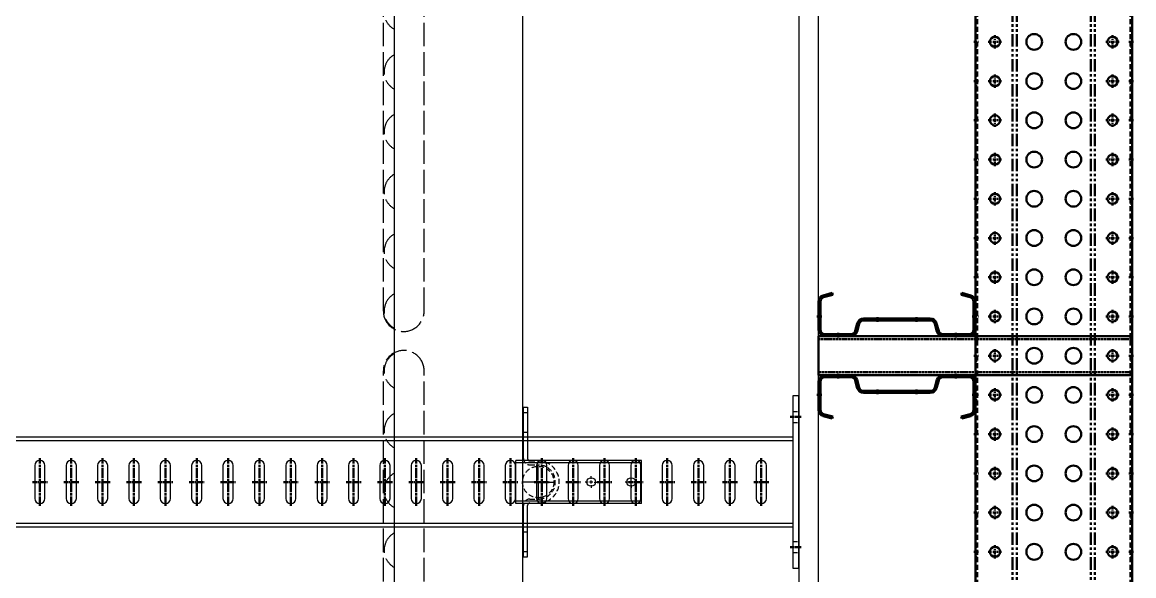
# Model space of a CAD drawing. Header units: millimetres. Extents: x -677815 to 476396, y -125373 to 39000.
# Drawn here: x 397521 to 398939, y -37185 to -36480 of the extents above; entities that cross this region are included whole.
import ezdxf

# ---------------------------------------------------------------- set-up
doc = ezdxf.new("R2010")
doc.units = ezdxf.units.MM
for name, pattern in [('Xref Rapid Pick$0$AM_ISO02W050', [7.5, 6, -1.5]), ('Xref Rapid Pick$0$AM_ISO02W050x2', [3.75, 3, -0.75]), ('Xref Rapid Pick$0$AM_ISO08W050', [18, 12, -1.5, 3, -1.5]), ('Xref Rapid Pick$0$AM_ISO08W050x2', [9, 6, -0.75, 1.5, -0.75]), ('Xref Rapid Pick$0$CENTER', [7, 4, -1, 1, -1]), ('Xref Rapid Pick$0$HIDDEN', [9.525, 6.35, -3.175]), ('Xref Rapid Pick$0$MultiDeck$0$Conveyor - Ground 940 aisles$0$HIDDEN', [9.525, 6.35, -3.175]), ('Xref Rapid Pick$0$PHANTOM2', [31.75, 15.875, -3.175, 3.175, -3.175, 3.175, -3.175])]:
    doc.linetypes.add(name, pattern=pattern)
for name, color, linetype, lineweight in [('AM_BOR', 4, 'Continuous', 25), ('Xref Rapid Pick$0$AM_BOR', 4, 'Continuous', 25), ('Xref Rapid Pick$0$BEAM_SIGMA', 2, 'Continuous', 50), ('Xref Rapid Pick$0$Center', 7, 'Xref Rapid Pick$0$AM_ISO08W050', 50), ('Xref Rapid Pick$0$Conv- Order In', 1, 'Continuous', 25), ('Xref Rapid Pick$0$Conv- Product Out', 6, 'Continuous', 25), ('Xref Rapid Pick$0$Hidden', 9, 'Xref Rapid Pick$0$AM_ISO02W050', 25), ('Xref Rapid Pick$0$S Cont 2.5', 7, 'Continuous', 50), ('Xref Rapid Pick$0$S Hidden', 9, 'Xref Rapid Pick$0$AM_ISO02W050', 25)]:
    doc.layers.add(name, color=color, linetype=linetype, lineweight=lineweight)
for name, color, linetype in [('Xref Rapid Pick$0$B', 4, 'Continuous'), ('Xref Rapid Pick$0$MultiDeck$0$Conveyor - Ground 940 aisles$0$D', 7, 'Continuous'), ('Xref Rapid Pick$0$MultiDeck$0$Conveyor - Ground 940 aisles$0$H', 7, 'Xref Rapid Pick$0$MultiDeck$0$Conveyor - Ground 940 aisles$0$HIDDEN')]:
    doc.layers.add(name, color=color, linetype=linetype)

# ---------------------------------------------------------------- blocks, each defined once
blk = doc.blocks.new('*U794')
for p, q in [((32175, 25), (-25, 25)), ((32175, -175), (-25, -175))]:
    blk.add_line(p, q)
at = {"color": 8, "linetype": 'Xref Rapid Pick$0$HIDDEN'}
for p, q in [((32175, 22.6), (-25, 22.6)), ((4743.5, 25), (4743.5, 22.6)), ((4756.5, 25), (4756.5, 22.6)), ((4793.5, 25), (4793.5, 22.6)), ((4806.5, 25), (4806.5, 22.6)), ((4843.5, 25), (4843.5, 22.6)), ((4856.5, 25), (4856.5, 22.6)), ((4893.5, 25), (4893.5, 22.6)), ((4906.5, 25), (4906.5, 22.6)), ((4943.5, 25), (4943.5, 22.6)), ((4956.5, 25), (4956.5, 22.6)), ((4993.5, 25), (4993.5, 22.6)), ((5006.5, 25), (5006.5, 22.6)), ((5043.5, 25), (5043.5, 22.6)), ((5056.5, 25), (5056.5, 22.6)), ((5093.5, 25), (5093.5, 22.6)), ((5106.5, 25), (5106.5, 22.6)), ((5143.5, 25), (5143.5, 22.6)), ((5156.5, 25), (5156.5, 22.6)), ((5193.5, 25), (5193.5, 22.6)), ((5206.5, 25), (5206.5, 22.6)), ((5243.5, 25), (5243.5, 22.6)), ((5256.5, 25), (5256.5, 22.6)), ((5293.5, 25), (5293.5, 22.6)), ((5306.5, 25), (5306.5, 22.6)), ((5343.5, 25), (5343.5, 22.6)), ((5356.5, 25), (5356.5, 22.6)), ((5393.5, 25), (5393.5, 22.6)), ((5406.5, 25), (5406.5, 22.6)), ((32175, -172.6), (-25, -172.6)), ((4743.5, -172.6), (4743.5, -175)), ((4756.5, -172.6), (4756.5, -175)), ((4793.5, -172.6), (4793.5, -175)), ((4806.5, -172.6), (4806.5, -175)), ((4843.5, -172.6), (4843.5, -175)), ((4856.5, -172.6), (4856.5, -175)), ((4893.5, -172.6), (4893.5, -175)), ((4906.5, -172.6), (4906.5, -175)), ((4943.5, -172.6), (4943.5, -175)), ((4956.5, -172.6), (4956.5, -175)), ((4993.5, -172.6), (4993.5, -175)), ((5006.5, -172.6), (5006.5, -175)), ((5043.5, -172.6), (5043.5, -175)), ((5056.5, -172.6), (5056.5, -175)), ((5093.5, -172.6), (5093.5, -175)), ((5106.5, -172.6), (5106.5, -175)), ((5143.5, -172.6), (5143.5, -175)), ((5156.5, -172.6), (5156.5, -175)), ((5193.5, -172.6), (5193.5, -175)), ((5206.5, -172.6), (5206.5, -175)), ((5243.5, -172.6), (5243.5, -175)), ((5256.5, -172.6), (5256.5, -175)), ((5293.5, -172.6), (5293.5, -175)), ((5306.5, -172.6), (5306.5, -175)), ((5343.5, -172.6), (5343.5, -175)), ((5356.5, -172.6), (5356.5, -175)), ((5393.5, -172.6), (5393.5, -175)), ((5406.5, -172.6), (5406.5, -175))]:
    blk.add_line(p, q, dxfattribs=at)
at = {"color": 8, "linetype": 'Xref Rapid Pick$0$CENTER'}
for p, q in [((4750, 27), (4750, 20.6)), ((4800, 27), (4800, 20.6)), ((4850, 27), (4850, 20.6)), ((4900, 27), (4900, 20.6)), ((4950, 27), (4950, 20.6)), ((5000, 27), (5000, 20.6)), ((5050, 27), (5050, 20.6)), ((5100, 27), (5100, 20.6)), ((5150, 27), (5150, 20.6)), ((5200, 27), (5200, 20.6)), ((5250, 27), (5250, 20.6)), ((5300, 27), (5300, 20.6)), ((5350, 27), (5350, 20.6)), ((5400, 27), (5400, 20.6)), ((4758.5, 0), (4741.5, 0)), ((4750, -8.5), (4750, 8.5)), ((4808.5, 0), (4791.5, 0)), ((4800, -8.5), (4800, 8.5)), ((4858.5, 0), (4841.5, 0)), ((4850, -8.5), (4850, 8.5)), ((4908.5, 0), (4891.5, 0)), ((4900, -8.5), (4900, 8.5)), ((4958.5, 0), (4941.5, 0)), ((4950, -8.5), (4950, 8.5)), ((5008.5, 0), (4991.5, 0)), ((5000, -8.5), (5000, 8.5)), ((5058.5, 0), (5041.5, 0)), ((5050, -8.5), (5050, 8.5)), ((5108.5, 0), (5091.5, 0)), ((5100, -8.5), (5100, 8.5)), ((5158.5, 0), (5141.5, 0)), ((5150, -8.5), (5150, 8.5)), ((5208.5, 0), (5191.5, 0)), ((5200, -8.5), (5200, 8.5)), ((5258.5, 0), (5241.5, 0)), ((5250, -8.5), (5250, 8.5)), ((5308.5, 0), (5291.5, 0)), ((5300, -8.5), (5300, 8.5)), ((5358.5, 0), (5341.5, 0)), ((5350, -8.5), (5350, 8.5)), ((5408.5, 0), (5391.5, 0)), ((5400, -8.5), (5400, 8.5)), ((4750, -158.5), (4750, -141.5)), ((4800, -158.5), (4800, -141.5)), ((4850, -158.5), (4850, -141.5)), ((4900, -158.5), (4900, -141.5)), ((4950, -158.5), (4950, -141.5)), ((5000, -158.5), (5000, -141.5)), ((5050, -158.5), (5050, -141.5)), ((5100, -158.5), (5100, -141.5)), ((5150, -158.5), (5150, -141.5)), ((5200, -158.5), (5200, -141.5)), ((5250, -158.5), (5250, -141.5)), ((5300, -158.5), (5300, -141.5)), ((5350, -158.5), (5350, -141.5)), ((5400, -158.5), (5400, -141.5)), ((4758.5, -150), (4741.5, -150)), ((4808.5, -150), (4791.5, -150)), ((4858.5, -150), (4841.5, -150)), ((4908.5, -150), (4891.5, -150)), ((4958.5, -150), (4941.5, -150)), ((5008.5, -150), (4991.5, -150)), ((5058.5, -150), (5041.5, -150)), ((5108.5, -150), (5091.5, -150)), ((5158.5, -150), (5141.5, -150)), ((5208.5, -150), (5191.5, -150)), ((5258.5, -150), (5241.5, -150)), ((5308.5, -150), (5291.5, -150)), ((5358.5, -150), (5341.5, -150)), ((5408.5, -150), (5391.5, -150)), ((4750, -170.6), (4750, -177)), ((4800, -170.6), (4800, -177)), ((4850, -170.6), (4850, -177)), ((4900, -170.6), (4900, -177)), ((4950, -170.6), (4950, -177)), ((5000, -170.6), (5000, -177)), ((5050, -170.6), (5050, -177)), ((5100, -170.6), (5100, -177)), ((5150, -170.6), (5150, -177)), ((5200, -170.6), (5200, -177)), ((5250, -170.6), (5250, -177)), ((5300, -170.6), (5300, -177)), ((5350, -170.6), (5350, -177)), ((5400, -170.6), (5400, -177))]:
    blk.add_line(p, q, dxfattribs=at)
at = {"color": 9, "linetype": 'Xref Rapid Pick$0$PHANTOM2'}
for p, q in [((32175, -22.5), (-25, -22.5)), ((32175, -27.9), (-25, -27.9)), ((32175, -122.1), (-25, -122.1)), ((32175, -127.5), (-25, -127.5))]:
    blk.add_line(p, q, dxfattribs=at)
at = {"extrusion": (0, 0, -1)}
for centre in [(-4750, 0), (-4800, 0), (-4850, 0), (-4900, 0), (-4950, 0), (-5000, 0), (-5050, 0), (-5100, 0), (-5150, 0), (-5200, 0), (-5250, 0), (-5300, 0), (-5350, 0), (-5400, 0)]:
    blk.add_circle(centre, 6.5, dxfattribs=at)
for centre, radius in [((4750, -50), 10), ((4800, -50), 10), ((4850, -50), 10), ((4900, -50), 10), ((4950, -50), 10), ((5000, -50), 10), ((5050, -50), 10), ((5100, -50), 10), ((5150, -50), 10), ((5200, -50), 10), ((5250, -50), 10), ((5300, -50), 10), ((5350, -50), 10), ((5400, -50), 10), ((4750, -100), 10), ((4800, -100), 10), ((4850, -100), 10), ((4900, -100), 10), ((4950, -100), 10), ((5000, -100), 10), ((5050, -100), 10), ((5100, -100), 10), ((5150, -100), 10), ((5200, -100), 10), ((5250, -100), 10), ((5300, -100), 10), ((5350, -100), 10), ((5400, -100), 10), ((4750, -150), 6.5), ((4800, -150), 6.5), ((4850, -150), 6.5), ((4900, -150), 6.5), ((4950, -150), 6.5), ((5000, -150), 6.5), ((5050, -150), 6.5), ((5100, -150), 6.5), ((5150, -150), 6.5), ((5200, -150), 6.5), ((5250, -150), 6.5), ((5300, -150), 6.5), ((5350, -150), 6.5), ((5400, -150), 6.5)]:
    blk.add_circle(centre, radius)
blk = doc.blocks.new('Xref Rapid Pick$0$RK1223 sv')
for p, q in [((0, 17.1), (0, -16.5)), ((2.4, 17.1), (2.4, -16.5)), ((44.2, 25), (7.9, 25)), ((44.2, 22.6), (7.9, 22.6)), ((52.7, 6.9), (49.6, 18.5)), ((55, 7.6), (51.9, 19.1)), ((55, 7.6), (52.7, 6.9)), ((5.9, -24.1), (15.6, -26.7)), ((6.5, -21.8), (16.2, -24.4)), ((20, -32.5), (20, -117.5)), ((22.4, -32.5), (22.4, -117.5)), ((5.9, -125.9), (15.6, -123.3)), ((6.5, -128.2), (16.2, -125.6)), ((0, -167.1), (0, -133.5)), ((2.4, -167.1), (2.4, -133.5)), ((52.7, -156.9), (49.6, -168.5)), ((55, -157.6), (51.9, -169.1)), ((55, -157.6), (52.7, -156.9)), ((44.2, -172.6), (7.9, -172.6)), ((44.2, -175), (7.9, -175))]:
    blk.add_line(p, q)
at = {"color": 8, "linetype": 'Xref Rapid Pick$0$HIDDEN'}
for p, q in [((18.5, 22.6), (18.5, 25)), ((31.5, 22.6), (31.5, 25)), ((2.4, 6.5), (0, 6.5)), ((2.4, -6.5), (0, -6.5)), ((22.4, -40), (20, -40)), ((22.4, -60), (20, -60)), ((22.4, -90), (20, -90)), ((22.4, -110), (20, -110)), ((2.4, -143.5), (0, -143.5)), ((2.4, -156.5), (0, -156.5)), ((18.5, -172.6), (18.5, -175)), ((31.5, -172.6), (31.5, -175))]:
    blk.add_line(p, q, dxfattribs=at)
at = {"color": 8, "linetype": 'Xref Rapid Pick$0$CENTER'}
for p, q in [((25, 27), (25, 20.6)), ((-2, 0), (4.4, 0)), ((18, -50), (24.4, -50)), ((18, -100), (24.4, -100)), ((-2, -150), (4.4, -150)), ((25, -177), (25, -170.6))]:
    blk.add_line(p, q, dxfattribs=at)
for centre, radius, start, end in [((7.9, 17.1), 7.9, 90, 180), ((7.9, 17.1), 5.5, 90, 180), ((44.2, 17.1), 7.9, 15, 90), ((44.2, 17.1), 5.5, 15, 90), ((7.9, -16.5), 7.9, 180, 255), ((7.9, -16.5), 5.5, 180, 255), ((14, -32.5), 6, 0, 75), ((14, -32.5), 8.4, 0, 75), ((7.9, -133.5), 7.9, 105, 180), ((14, -117.5), 6, 285, 360), ((14, -117.5), 8.4, 285, 360), ((7.9, -133.5), 5.5, 105, 180), ((7.9, -167.1), 7.9, 180, 270), ((7.9, -167.1), 5.5, 180, 270), ((44.2, -167.1), 5.5, 270, 345), ((44.2, -167.1), 7.9, 270, 345)]:
    blk.add_arc(centre, radius, start, end)
blk = doc.blocks.new('*U791')
at = {"layer": 'Xref Rapid Pick$0$BEAM_SIGMA'}
blk.add_blockref('Xref Rapid Pick$0$RK1223 sv', (0, 0), dxfattribs=at)
blk = doc.blocks.new('Xref Rapid Pick$0$A$C3945242F')
at = {"layer": 'Xref Rapid Pick$0$S Cont 2.5'}
for p, q in [((0, 400), (0, 0)), ((50, 400), (0, 400)), ((50, 0), (50, 400)), ((0, 0), (50, 0))]:
    blk.add_line(p, q, dxfattribs=at)
at = {"layer": 'Xref Rapid Pick$0$S Hidden', "linetype": 'Xref Rapid Pick$0$AM_ISO02W050x2', "lineweight": 50}
for p, q in [((4, 400), (4, 0)), ((46, 0), (46, 400))]:
    blk.add_line(p, q, dxfattribs=at)
blk = doc.blocks.new('*U883')
at = {"xscale": -1}
blk.add_blockref('*U791', (-25, 159.5), dxfattribs=at)
blk.add_blockref('*U791', (25, 159.5))
at = {"layer": 'Xref Rapid Pick$0$AM_BOR'}
blk.add_blockref('Xref Rapid Pick$0$A$C3945242F', (-25, -215.5), dxfattribs=at)
blk = doc.blocks.new('*U884')
at = {"layer": 'Xref Rapid Pick$0$B', "color": 0, "linetype": 'ByBlock', "lineweight": -2, "transparency": 16777216}
blk.add_blockref('*U883', (4900, 0), dxfattribs=at)
blk = doc.blocks.new('*U859')
blk.add_lwpolyline([(0, 0), (3657.6, 0), (3657.6, -163.5), (0, -163.5)], close=True)
at = {"layer": 'Xref Rapid Pick$0$Hidden', "ltscale": 5}
for p, q in [((38.1, 14), (419.1, 14)), ((495.3, 14), (876.3, 14)), ((38.1, -38), (419.1, -38)), ((495.3, -38), (876.3, -38))]:
    blk.add_line(p, q, dxfattribs=at)
for centre, radius, start, end in [((190.5, -12), 25, 28.6854, 151.3146), ((266.7, -12), 25, 28.6854, 151.3146), ((342.9, -12), 25, 28.6854, 151.3146), ((419.1, -12), 25, 28.6854, 151.3146), ((419.1, -12), 26, 270, 90), ((495.3, -12), 26, 90, 270), ((495.3, -12), 25, 28.6854, 151.3146), ((571.5, -12), 25, 28.6854, 151.3146), ((647.7, -12), 25, 28.6854, 151.3146), ((723.9, -12), 25, 28.6854, 151.3146), ((800.1, -12), 25, 28.6854, 151.3146), ((876.3, -12), 25, 28.6854, 151.3146)]:
    blk.add_arc(centre, radius, start, end, dxfattribs=at)
blk = doc.blocks.new('Xref Rapid Pick$0$SLOT (0deg)')
blk.add_lwpolyline([(-21, 6.5, 1), (-21, -6.5), (21, -6.5, 1), (21, 6.5)], format="xyb", close=True)
at = {"layer": 'Xref Rapid Pick$0$Center', "lineweight": 50}
blk.add_line((-30.5, 0), (30.5, 0), dxfattribs=at)
at = {"layer": 'Xref Rapid Pick$0$Center', "linetype": 'Xref Rapid Pick$0$AM_ISO08W050x2', "lineweight": 50}
blk.add_line((0, 9.5), (0, -9.5), dxfattribs=at)
blk = doc.blocks.new('*U869')
for p, q in [((-27.5, 28.5), (27.5, 28.5)), ((-27.5, -131.5), (-27.5, 28.5)), ((-24.5, -131.5), (-24.5, 28.5)), ((24.5, -131.5), (24.5, 28.5)), ((27.5, -131.5), (27.5, 28.5)), ((-95.2, 18.7), (-29.9, 18.7)), ((-95.2, 18.7), (-95.2, 13.7)), ((30, 18.7), (95.2, 18.7)), ((95.2, 18.7), (95.2, 13.7)), ((-95.2, 13.7), (-29.9, 13.7)), ((95.2, 13.7), (30, 13.7)), ((-27.5, -131.5), (27.5, -131.5))]:
    blk.add_line(p, q)
for centre in [(0, -67.5), (0, -118.5)]:
    blk.add_circle(centre, 5.5)
for centre, start, end in [((-29.9, 10.5), 0, 90), ((30, 10.5), 90, 180)]:
    blk.add_arc(centre, 3.2, start, end)
at = {"layer": 'Xref Rapid Pick$0$MultiDeck$0$Conveyor - Ground 940 aisles$0$D'}
for p, q in [((0, 2), (0, 21)), ((-2, 0), (-21, 0)), ((-1, 0), (1, 0)), ((0, -1), (0, 1)), ((2, 0), (21, 0)), ((0, -2), (0, -21)), ((-4, -67.5), (-7.5, -67.5)), ((-2, -67.5), (2, -67.5)), ((0, -63.5), (0, -60)), ((0, -69.5), (0, -65.5)), ((4, -67.5), (7.5, -67.5)), ((0, -71.5), (0, -75)), ((0, -114.5), (0, -111)), ((-4, -118.5), (-7.5, -118.5)), ((-2, -118.5), (2, -118.5)), ((0, -120.5), (0, -116.5)), ((0, -122.5), (0, -126)), ((4, -118.5), (7.5, -118.5))]:
    blk.add_line(p, q, dxfattribs=at)
at = {"layer": 'Xref Rapid Pick$0$MultiDeck$0$Conveyor - Ground 940 aisles$0$D', "linetype": 'Xref Rapid Pick$0$MultiDeck$0$Conveyor - Ground 940 aisles$0$HIDDEN'}
for p, q in [((-26.8, 10.5), (-26.8, -1.6)), ((-21.8, 10.5), (-21.8, -1.5)), ((21.8, 10.5), (21.8, -1.5)), ((26.8, 10.5), (26.8, -1.6))]:
    blk.add_line(p, q, dxfattribs=at)
blk.add_circle((0, 0), 20, dxfattribs=at)
for centre, radius, start, end in [((-29.9, 10.5), 8.2, 0, 90), ((30, 10.5), 8.2, 90, 180), ((0, 0), 26.8, 183.5004, 356.4996), ((0, 0), 21.8, 183.8813, 356.1187)]:
    blk.add_arc(centre, radius, start, end, dxfattribs=at)
at = {"layer": 'Xref Rapid Pick$0$MultiDeck$0$Conveyor - Ground 940 aisles$0$H'}
for p, q in [((-88.7, 18.7), (-88.7, 13.7)), ((-63.7, 18.7), (-63.7, 13.7)), ((63.7, 18.7), (63.7, 13.7)), ((88.7, 18.7), (88.7, 13.7))]:
    blk.add_line(p, q, dxfattribs=at)
blk = doc.blocks.new('*U918')
for p, q in [((-52.5, 2408), (-52.5, 8)), ((52.5, 8), (52.5, 2408))]:
    blk.add_line(p, q)
for points in [[(-57.5, 2408), (57.5, 2408), (57.5, 8), (-57.5, 8)], [(-110, 0), (110, 0), (110, 8), (-110, 8)]]:
    blk.add_lwpolyline(points, close=True)
at = {"layer": 'Xref Rapid Pick$0$Center', "linetype": 'Xref Rapid Pick$0$AM_ISO08W050x2', "lineweight": 50}
for p, q in [((-83, -3), (-83, 11)), ((83, -3), (83, 11))]:
    blk.add_line(p, q, dxfattribs=at)
at = {"layer": 'Xref Rapid Pick$0$Hidden'}
for p, q in [((-90, 8), (-90, 0)), ((-76, 8), (-76, 0)), ((76, 8), (76, 0)), ((90, 8), (90, 0))]:
    blk.add_line(p, q, dxfattribs=at)
for name, p in [('Xref Rapid Pick$0$SLOT (0deg)', (0, 968)), ('Xref Rapid Pick$0$SLOT (0deg)', (0, 928)), ('Xref Rapid Pick$0$SLOT (0deg)', (0, 888)), ('Xref Rapid Pick$0$SLOT (0deg)', (0, 848)), ('Xref Rapid Pick$0$SLOT (0deg)', (0, 808)), ('Xref Rapid Pick$0$SLOT (0deg)', (0, 768)), ('Xref Rapid Pick$0$SLOT (0deg)', (0, 728)), ('Xref Rapid Pick$0$SLOT (0deg)', (0, 688)), ('Xref Rapid Pick$0$SLOT (0deg)', (0, 648)), ('Xref Rapid Pick$0$SLOT (0deg)', (0, 608)), ('Xref Rapid Pick$0$SLOT (0deg)', (0, 568)), ('Xref Rapid Pick$0$SLOT (0deg)', (0, 528)), ('Xref Rapid Pick$0$SLOT (0deg)', (0, 488)), ('Xref Rapid Pick$0$SLOT (0deg)', (0, 448)), ('Xref Rapid Pick$0$SLOT (0deg)', (0, 408)), ('Xref Rapid Pick$0$SLOT (0deg)', (0, 368)), ('*U869', (0, 332.5)), ('Xref Rapid Pick$0$SLOT (0deg)', (0, 328)), ('Xref Rapid Pick$0$SLOT (0deg)', (0, 288)), ('Xref Rapid Pick$0$SLOT (0deg)', (0, 248)), ('Xref Rapid Pick$0$SLOT (0deg)', (0, 208)), ('Xref Rapid Pick$0$SLOT (0deg)', (0, 168)), ('Xref Rapid Pick$0$SLOT (0deg)', (0, 128)), ('Xref Rapid Pick$0$SLOT (0deg)', (0, 88)), ('Xref Rapid Pick$0$SLOT (0deg)', (0, 48))]:
    blk.add_blockref(name, p)
blk = doc.blocks.new('Xref Rapid Pick')
at = {"layer": 'Xref Rapid Pick$0$AM_BOR', "color": 6}
blk.add_lwpolyline([(398536.6, -41930), (398536.6, -9742.7), (398511.6, -9742.7), (398511.6, -41930)], close=True, dxfattribs=at)
at = {"layer": 'Xref Rapid Pick$0$B', "rotation": 90}
blk.add_blockref('*U884', (398721.1, -41805), dxfattribs=at)
at = {"layer": 'Xref Rapid Pick$0$BEAM_SIGMA', "rotation": 90}
blk.add_blockref('*U794', (398761.6, -41905), dxfattribs=at)
at = {"layer": 'Xref Rapid Pick$0$Conv- Order In', "rotation": 90.00000000000001}
blk.add_blockref('*U859', (397995.6, -37343.4), dxfattribs=at)
at = {"layer": 'Xref Rapid Pick$0$Conv- Product Out', "rotation": 89.99999999999999}
blk.add_blockref('*U918', (398511.6, -37066), dxfattribs=at)

msp = doc.modelspace()

# ---------------------------------------------------------------- block references
at = {"layer": 'AM_BOR'}
msp.add_blockref('Xref Rapid Pick', (0, 0), dxfattribs=at)

doc.saveas('drawing.dxf')
